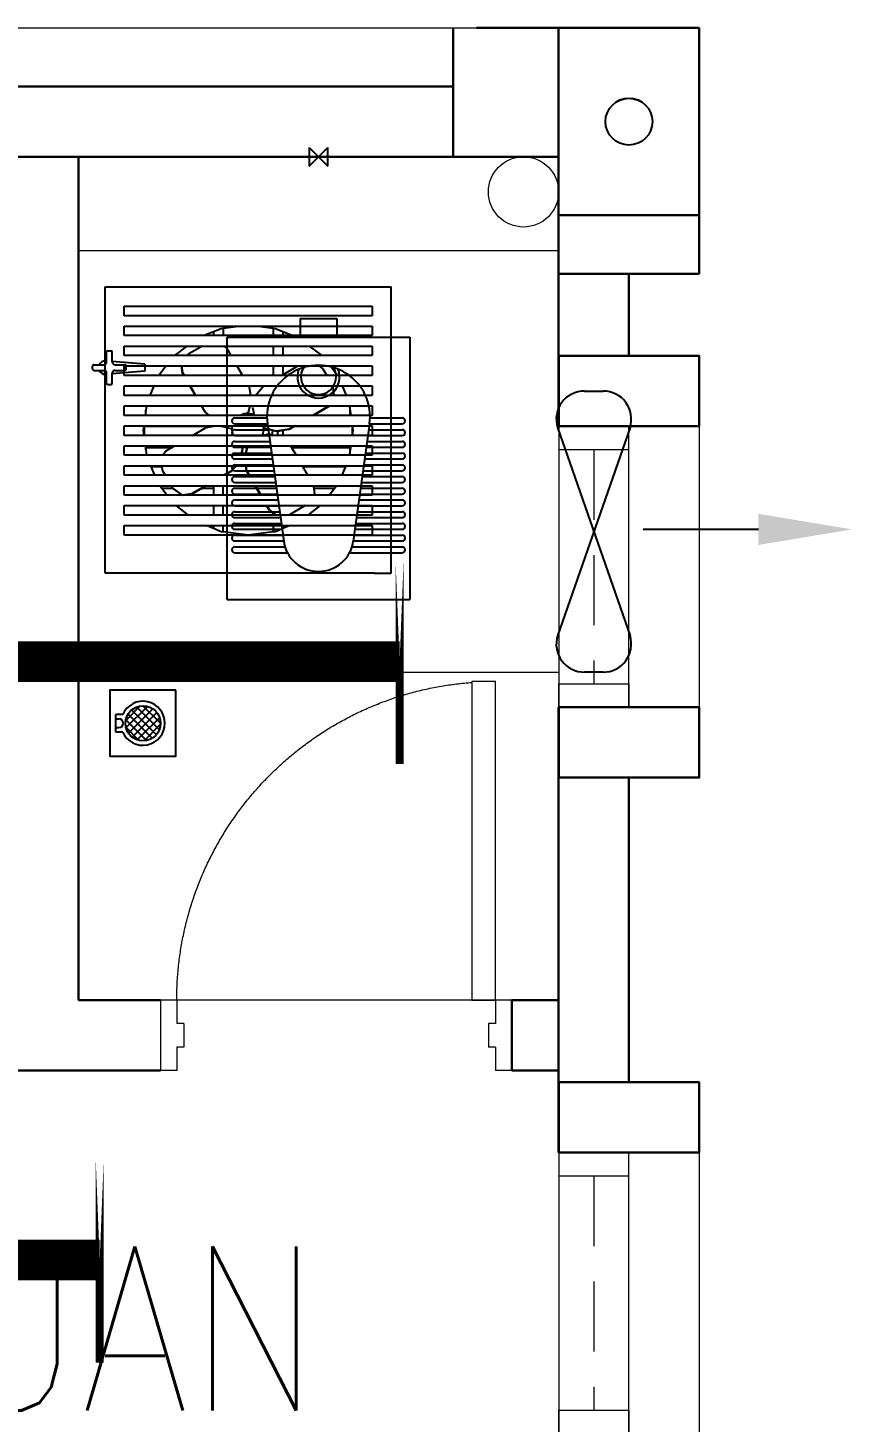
# Model space of a CAD drawing. Header units: inches. Extents: x -106504901 to 86801075, y -86378143 to 86869072.
# Drawn here: x 180608 to 182367, y 75115 to 78090 of the extents above; entities that cross this region are included whole.
import ezdxf
from ezdxf.enums import TextEntityAlignment as Align

# ---------------------------------------------------------------- set-up
doc = ezdxf.new("R2010")
doc.units = ezdxf.units.IN
doc.header["$MEASUREMENT"] = 0
doc.linetypes.add('DASHED', pattern=[19.05, 12.7, -6.35])
doc.linetypes.add('HIDDEN', pattern=[0.375, 0.25, -0.125])
doc.layers.get('0').update_dxf_attribs({"color": 255})
for name, color, linetype, lineweight in [('COLUMN', 8, 'Continuous', 30), ('DETAIL', 8, 'Continuous', 20), ('DOOR', 8, 'Continuous', 20), ('LW', 8, 'Continuous', 20), ('t3', 8, 'Continuous', 25), ('wall', 8, 'Continuous', 30), ('WIN', 8, 'Continuous', 18)]:
    doc.layers.add(name, color=color, linetype=linetype, lineweight=lineweight)
for name, color, linetype in [('DOWNPIPE', 8, 'Continuous'), ('E-LIGHT', 4, 'Continuous'), ('Edges', 7, 'Continuous'), ('FITTING', 40, 'Continuous'), ('FIXT', 8, 'Continuous'), ('LIGHT', 4, 'Continuous'), ('ORIGIN', 8, 'Continuous'), ('SAN', 8, 'Continuous'), ('SANITARY', 8, 'Continuous')]:
    doc.layers.add(name, color=color, linetype=linetype)
doc.styles.add('LAILA', font='romans.shx', dxfattribs={"width": 0.85, "height": 350})

# ---------------------------------------------------------------- blocks, each defined once
blk = doc.blocks.new('W22')
at = {"layer": 'LW', "color": 2}
blk.add_line((-2456199, -908620.8), (-2456199, -908020.8), dxfattribs=at)
at = {"layer": 'wall'}
for points in [[(-2456499, -908020.8), (-2456499, -907870.8), (-2456199, -907870.8), (-2456199, -908020.8)], [(-2456499, -908770.8), (-2456499, -908620.8), (-2456199, -908620.8), (-2456199, -908770.8)]]:
    blk.add_lwpolyline(points, close=True, dxfattribs=at)
at = {"layer": 'WIN', "linetype": 'HIDDEN', "ltscale": 600}
blk.add_line((-2456424, -908570.8), (-2456424, -908070.8), dxfattribs=at)
at = {"layer": 'WIN'}
blk.add_line((-2456499, -908570.8), (-2456349, -908570.8), dxfattribs=at)
blk.add_lwpolyline([(-2456349, -908020.8), (-2456349, -908620.8), (-2456499, -908620.8), (-2456499, -908020.8)], dxfattribs=at)
blk.add_lwpolyline([(-2456349, -908070.8), (-2456349, -908020.8), (-2456499, -908020.8), (-2456499, -908070.8)], close=True, dxfattribs=at)
blk = doc.blocks.new('*X38')
at = {"color": 0}
for p, q in [((89.8532, 61.1977), (89.9009, 61.2454)), ((89.8534, 61.2155), (89.8831, 61.2453)), ((89.8584, 61.1852), (89.9135, 61.2403)), ((89.9165, 61.1745), (89.8605, 61.2306)), ((89.8666, 61.1757), (89.9229, 61.2321)), ((89.9252, 61.1836), (89.8695, 61.2392)), ((89.8777, 61.1691), (89.9295, 61.221)), ((89.9308, 61.1956), (89.8815, 61.2449)), ((89.9319, 61.2122), (89.8981, 61.2459)), ((89.8892, 61.1665), (89.8524, 61.2033)), ((89.905, 61.1684), (89.8544, 61.219)), ((89.8926, 61.1664), (89.9323, 61.2061))]:
    blk.add_line(p, q, dxfattribs=at)
blk = doc.blocks.new('TAB')
at = {"layer": 'FIXT'}
for p, q in [((-70, 55), (-70, 20)), ((-55, 60), (-65, 60)), ((-50, 55), (-50, 20)), ((-186, 12.5), (-70, 22.2)), ((-186, -12.5), (-186, 12.5)), ((-120, 5), (-120, -5)), ((-80, 10), (-115, 10)), ((-50, 23.8), (-46, 24.2)), ((-5, 10), (-40, 10)), ((0, 5), (0, -5)), ((-186, -12.5), (-70, -22.2)), ((-80, -10), (-115, -10)), ((-70, -20), (-70, -55)), ((-50, -20), (-50, -55)), ((-50, -23.8), (-46, -24.2)), ((-5, -10), (-40, -10)), ((-55, -60), (-65, -60))]:
    blk.add_line(p, q, dxfattribs=at)
for centre, radius, start, end in [((-65, 55), 5, 90, 180), ((-55, 55), 5, 0, 90), ((-115, 5), 5, 90, 180), ((-80, 20), 10, 270, 0), ((-40, 20), 10, 180, 270), ((-46, 0), 24.2, 24.4433, 90), ((-5, 5), 5, 0, 90), ((-115, -5), 5, 180, 270), ((-80, -20), 10, 0, 90), ((-40, -20), 10, 90, 180), ((-46, 0), 24.2, 270, 335.5567), ((-5, -5), 5, 270, 0), ((-65, -55), 5, 180, 270), ((-55, -55), 5, 270, 0)]:
    blk.add_arc(centre, radius, start, end, dxfattribs=at)
blk = doc.blocks.new('TAP1-P')
at = {"layer": 'FIXT', "rotation": 90}
blk.add_blockref('TAB', (0, 0), dxfattribs=at)
blk = doc.blocks.new('TAP(C)')
at = {"layer": 'wall', "xscale": -0.599999999973992, "yscale": 0.5999999999767169, "zscale": 0.5999999999999999, "rotation": 269.9999000484524}
blk.add_blockref('TAP1-P', (0, 0), dxfattribs=at)
blk = doc.blocks.new('WC1')
at = {"layer": 'DETAIL', "color": 8}
for p, q in [((-2082463.4, -671462.8), (-2082463.4, -671852.8)), ((-2082463.4, -671462.8), (-2081903.4, -671462.8)), ((-2081903.4, -671462.8), (-2081903.4, -671852.8)), ((-2082363.4, -671479), (-2082363.4, -671591.5)), ((-2082350.9, -671479), (-2082350.9, -671586.3)), ((-2082338.4, -671479), (-2082338.4, -671583.5)), ((-2082325.9, -671479), (-2082325.9, -671581.7)), ((-2082313.4, -671479), (-2082313.4, -671580)), ((-2082300.9, -671479), (-2082300.9, -671578.3)), ((-2082288.4, -671479), (-2082288.4, -671576.5)), ((-2082275.9, -671479), (-2082275.9, -671574.8)), ((-2082263.4, -671479), (-2082263.4, -671573.1)), ((-2082250.9, -671479), (-2082250.9, -671571.3)), ((-2082238.4, -671479), (-2082238.4, -671569.6)), ((-2082225.9, -671479), (-2082225.9, -671567.9)), ((-2082213.4, -671479), (-2082213.4, -671566.1)), ((-2082200.9, -671479), (-2082200.9, -671564.4)), ((-2082188.4, -671479), (-2082188.4, -671562.7)), ((-2082175.9, -671479), (-2082175.9, -671561)), ((-2082163.4, -671479), (-2082163.4, -671559.2)), ((-2082150.9, -671479), (-2082150.9, -671557.5)), ((-2082138.4, -671479), (-2082138.4, -671555.8)), ((-2082125.9, -671479), (-2082125.9, -671554)), ((-2082113.4, -671479), (-2082113.4, -671552.3)), ((-2082100.9, -671479), (-2082100.9, -671550.6)), ((-2082088.4, -671479), (-2082088.4, -671548.8)), ((-2082075.9, -671479), (-2082075.9, -671547.8)), ((-2082088.5, -671548.8), (-2082338.7, -671583.5)), ((-2081863.4, -671618.8), (-2081903.4, -671618.8)), ((-2081863.4, -671618.8), (-2081863.4, -671696.8)), ((-2081863.4, -671696.8), (-2081903.4, -671696.8)), ((-2082363.4, -671724.1), (-2082363.4, -671836.5)), ((-2082350.9, -671729.3), (-2082350.9, -671836.5)), ((-2082088.5, -671766.8), (-2082338.7, -671732.1)), ((-2082338.4, -671732.1), (-2082338.4, -671836.5)), ((-2082325.9, -671733.9), (-2082325.9, -671836.5)), ((-2082313.4, -671735.6), (-2082313.4, -671836.5)), ((-2082300.9, -671737.3), (-2082300.9, -671836.5)), ((-2082288.4, -671739.1), (-2082288.4, -671836.5)), ((-2082275.9, -671740.8), (-2082275.9, -671836.5)), ((-2082263.4, -671742.5), (-2082263.4, -671836.5)), ((-2082250.9, -671744.3), (-2082250.9, -671836.5)), ((-2082238.4, -671746), (-2082238.4, -671836.5)), ((-2082225.9, -671747.7), (-2082225.9, -671836.5)), ((-2082213.4, -671749.5), (-2082213.4, -671836.5)), ((-2082200.9, -671751.2), (-2082200.9, -671836.5)), ((-2082188.4, -671752.9), (-2082188.4, -671836.5)), ((-2082175.9, -671754.6), (-2082175.9, -671836.5)), ((-2082163.4, -671756.4), (-2082163.4, -671836.5)), ((-2082150.9, -671758.1), (-2082150.9, -671836.5)), ((-2082138.4, -671759.8), (-2082138.4, -671836.5)), ((-2082125.9, -671761.6), (-2082125.9, -671836.5)), ((-2082113.4, -671763.3), (-2082113.4, -671836.5)), ((-2082100.9, -671765), (-2082100.9, -671836.5)), ((-2082088.4, -671766.8), (-2082088.4, -671836.5)), ((-2082075.9, -671767.8), (-2082075.9, -671836.5)), ((-2081903.4, -671852.8), (-2082463.4, -671852.8))]:
    blk.add_line(p, q, dxfattribs=at)
for centre, radius, start, end in [((-2082357.2, -671479), 6.25, 0, 180), ((-2082332.2, -671479), 6.25, 0, 180), ((-2082307.2, -671479), 6.25, 0, 180), ((-2082282.2, -671479), 6.25, 0, 180), ((-2082257.2, -671479), 6.25, 0, 180), ((-2082232.2, -671479), 6.25, 0, 180), ((-2082207.2, -671479), 6.25, 0, 180), ((-2082182.2, -671479), 6.25, 0, 180), ((-2082157.2, -671479), 6.25, 0, 180), ((-2082132.2, -671479), 6.25, 0, 180), ((-2082107.2, -671479), 6.25, 0, 180), ((-2082082.2, -671479), 6.25, 0, 180), ((-2082073.4, -671657.8), 110, 262.111, 97.889), ((-2082328.4, -671657.8), 75, 97.889, 262.111), ((-2081988.4, -671657.8), 45, 68.1271, 291.8729), ((-2081988.4, -671657.8), 37.5, 57.0356, 302.9644), ((-2082357.2, -671836.5), 6.25, 180, 0), ((-2082332.2, -671836.5), 6.25, 180, 0), ((-2082307.2, -671836.5), 6.25, 180, 0), ((-2082282.2, -671836.5), 6.25, 180, 0), ((-2082257.2, -671836.5), 6.25, 180, 0), ((-2082232.2, -671836.5), 6.25, 180, 0), ((-2082207.2, -671836.5), 6.25, 180, 0), ((-2082182.2, -671836.5), 6.25, 180, 0), ((-2082157.2, -671836.5), 6.25, 180, 0), ((-2082132.2, -671836.5), 6.25, 180, 0), ((-2082107.2, -671836.5), 6.25, 180, 0), ((-2082082.2, -671836.5), 6.25, 180, 0)]:
    blk.add_arc(centre, radius, start, end, dxfattribs=at)
at = {"layer": 'ORIGIN', "color": 8}
for p, q in [((-2081498.4, -671637.8), (-2081538.4, -671637.8)), ((-2081498.4, -671637.8), (-2081538.4, -671677.8)), ((-2081538.4, -671637.8), (-2081498.4, -671677.8)), ((-2081538.4, -671677.8), (-2081498.4, -671677.8))]:
    blk.add_line(p, q, dxfattribs=at)
blk = doc.blocks.new('Dp750')
at = {"layer": 'DOOR', "color": 1}
for p, q in [((0, 150), (0, 0)), ((0, 150), (0, 0)), ((750, 150), (750, 0)), ((750, 150), (750, 0))]:
    blk.add_line(p, q, dxfattribs=at)
at = {"layer": 'DOOR'}
for p, q in [((0, 150), (35, 150)), ((35, 150), (35, 100)), ((715, 150), (750, 150)), ((715, 150), (715, 100)), ((35, 100), (50, 100)), ((50, 100), (50, 50)), ((700, 100), (700, 50)), ((700, 100), (715, 100)), ((35, 50), (50, 50)), ((35, 50), (35, 0)), ((700, 50), (715, 50)), ((715, 50), (715, 0)), ((0, 0), (35, 0)), ((715, 0), (750, 0))]:
    blk.add_line(p, q, dxfattribs=at)
blk.add_lwpolyline([(35, 150), (35, 830), (85, 830), (85, 150)], close=True, dxfattribs=at)
at = {"layer": 'DOOR', "color": 9, "linetype": 'DASHED', "ltscale": 100}
blk.add_arc((35, 150), 680, 360, 85.7833, dxfattribs=at)
blk = doc.blocks.new('ZPO')
at = {"layer": 'ORIGIN'}
for p, q in [((-20, 20), (-20, -20)), ((-20, 20), (20, -20)), ((-20, -20), (20, 20)), ((20, -20), (20, 20))]:
    blk.add_line(p, q, dxfattribs=at)
blk = doc.blocks.new('*X40')
at = {"color": 0}
for p, q in [((89.8532, 61.1977), (89.9009, 61.2454)), ((89.8534, 61.2155), (89.8831, 61.2453)), ((89.8584, 61.1852), (89.9135, 61.2403)), ((89.9165, 61.1745), (89.8605, 61.2306)), ((89.8666, 61.1757), (89.9229, 61.2321)), ((89.9252, 61.1836), (89.8695, 61.2392)), ((89.8777, 61.1691), (89.9295, 61.221)), ((89.9308, 61.1956), (89.8815, 61.2449)), ((89.9319, 61.2122), (89.8981, 61.2459)), ((89.8892, 61.1665), (89.8524, 61.2033)), ((89.905, 61.1684), (89.8544, 61.219)), ((89.8926, 61.1664), (89.9323, 61.2061))]:
    blk.add_line(p, q, dxfattribs=at)
blk = doc.blocks.new('Ef')
at = {"layer": 'LIGHT', "color": 7}
blk.add_line((3.8, 348.3), (3.8, 102.4), dxfattribs=at)
at = {"layer": 'LIGHT'}
for p, q in [((-213.6, -80.3), (230.6, 74.4)), ((-213.6, 74.4), (230.6, -80.3)), ((-291.5, -23), (-291.5, 17.1)), ((308.5, 17.1), (308.5, -23))]:
    blk.add_line(p, q, dxfattribs=at)
for centre, start, end in [((-231.5, 17.1), 72.6318, 180), ((248.5, 17.1), 0, 107.3682), ((-231.5, -23), 180, 287.3682), ((248.5, -23), 252.6318, 0)]:
    blk.add_arc(centre, 60, start, end, dxfattribs=at)
at = {"layer": 'LIGHT', "color": 7}
blk.add_solid([(-29.5, 348.3), (37.1, 348.3), (3.8, 548.3)], dxfattribs=at)
blk = doc.blocks.new('Exhaust Fan 8-Inch fr')
at = {"layer": 'Edges'}
for p, q in [((-5.906, 7.267), (5.906, 7.267)), ((-5.906, -4.544), (-5.906, 7.267)), ((5.906, -4.544), (5.906, 7.267)), ((-5.118, 6.081), (-5.118, 6.475)), ((-5.118, 6.475), (5.118, 6.475)), ((5.118, 6.475), (5.118, 6.081)), ((5.118, 6.081), (-5.118, 6.081)), ((-5.118, 5.258), (-5.118, 5.651)), ((-5.118, 5.651), (-0.309, 5.651)), ((-1.813, 5.258), (-5.118, 5.258)), ((-1.427, 5.418), (-1.813, 5.258)), ((-1.427, 5.258), (-1.813, 5.258)), ((-1.121, 5.545), (-1.427, 5.418)), ((-1.427, 5.418), (-1.427, 5.258)), ((-1.034, 5.258), (-1.427, 5.258)), ((-1.034, 5.556), (-1.121, 5.545)), ((-0.309, 5.651), (-1.034, 5.556)), ((-1.034, 5.556), (-1.034, 5.258)), ((1.034, 5.258), (-1.034, 5.258)), ((-0.309, 5.651), (0.309, 5.651)), ((1.034, 5.556), (0.309, 5.651)), ((0.309, 5.651), (5.118, 5.651)), ((1.034, 5.556), (1.034, 5.258)), ((1.121, 5.545), (1.034, 5.556)), ((1.427, 5.258), (1.034, 5.258)), ((1.427, 5.418), (1.121, 5.545)), ((1.427, 5.418), (1.427, 5.258)), ((1.813, 5.258), (1.427, 5.418)), ((1.813, 5.258), (1.427, 5.258)), ((5.118, 5.258), (1.813, 5.258)), ((5.118, 5.651), (5.118, 5.258)), ((-5.118, 4.434), (-5.118, 4.828)), ((-5.118, 4.828), (-2.535, 4.828)), ((-2.535, 4.828), (-3.049, 4.434)), ((-2.535, 4.828), (-1.91, 4.828)), ((-2.452, 4.515), (-1.91, 4.828)), ((-1.91, 4.828), (-0.993, 4.828)), ((-0.902, 4.758), (-0.993, 4.828)), ((-0.993, 4.828), (1.034, 4.828)), ((-0.902, 4.758), (-0.715, 4.434)), ((1.034, 4.828), (1.034, 4.434)), ((1.034, 4.828), (1.427, 4.828)), ((1.427, 4.828), (1.427, 4.434)), ((1.427, 4.828), (2.535, 4.828)), ((3.049, 4.434), (2.535, 4.828)), ((2.535, 4.828), (5.118, 4.828)), ((5.118, 4.828), (5.118, 4.434)), ((-3.049, 4.434), (-5.118, 4.434)), ((-2.516, 4.434), (-3.049, 4.434)), ((-2.516, 4.434), (-2.464, 4.508)), ((-2.509, 4.434), (-2.516, 4.434)), ((-2.509, 4.434), (-2.452, 4.515)), ((-0.715, 4.434), (-2.509, 4.434)), ((-2.452, 4.515), (-2.464, 4.508)), ((1.034, 4.434), (-0.715, 4.434)), ((1.427, 4.434), (1.034, 4.434)), ((3.049, 4.434), (1.427, 4.434)), ((5.118, 4.434), (3.049, 4.434)), ((-5.118, 3.611), (-5.118, 4.004)), ((-5.118, 4.004), (-3.384, 4.004)), ((-3.686, 3.611), (-5.118, 3.611)), ((-3.384, 4.004), (-3.686, 3.611)), ((-2.652, 3.611), (-3.686, 3.611)), ((-3.384, 4.004), (-2.749, 4.004)), ((-2.711, 3.714), (-2.749, 4.004)), ((-2.749, 4.004), (-2.736, 4.004)), ((-2.699, 3.72), (-2.736, 4.004)), ((-2.736, 4.004), (-0.467, 4.004)), ((-2.699, 3.72), (-2.711, 3.714)), ((-2.652, 3.611), (-2.711, 3.714)), ((-2.636, 3.611), (-2.699, 3.72)), ((-2.636, 3.611), (-2.652, 3.611)), ((-0.24, 3.611), (-2.636, 3.611)), ((-0.467, 4.004), (-0.24, 3.611)), ((-0.467, 4.004), (1.034, 4.004)), ((1.034, 3.611), (-0.24, 3.611)), ((1.034, 4.004), (1.034, 3.611)), ((1.034, 4.004), (1.427, 4.004)), ((1.37, 3.611), (1.034, 3.611)), ((1.37, 3.611), (1.427, 3.644)), ((3.24, 3.611), (1.37, 3.611)), ((1.427, 4.004), (1.427, 3.644)), ((1.427, 3.644), (2.052, 4.004)), ((1.427, 4.004), (2.052, 4.004)), ((2.052, 4.004), (2.917, 4.004)), ((2.917, 4.004), (3.078, 3.892)), ((2.917, 4.004), (3.384, 4.004)), ((3.078, 3.892), (3.24, 3.611)), ((3.686, 3.611), (3.24, 3.611)), ((3.686, 3.611), (3.384, 4.004)), ((3.384, 4.004), (5.118, 4.004)), ((5.118, 3.611), (3.686, 3.611)), ((5.118, 4.004), (5.118, 3.611)), ((-5.118, 2.787), (-5.118, 3.181)), ((-5.118, 3.181), (-3.894, 3.181)), ((-3.894, 3.181), (-4.057, 2.787)), ((-3.894, 3.181), (-2.403, 3.181)), ((-2.176, 2.787), (-2.403, 3.181)), ((-2.403, 3.181), (-2.388, 3.181)), ((-2.16, 2.787), (-2.388, 3.181)), ((-2.388, 3.181), (0.009, 3.181)), ((0.009, 3.181), (0.04, 3.126)), ((0.009, 3.181), (0.639, 3.181)), ((0.04, 3.126), (0.098, 2.787)), ((0.639, 3.181), (0.313, 2.787)), ((0.639, 3.181), (3.488, 3.181)), ((3.488, 3.181), (3.505, 3.152)), ((3.488, 3.181), (3.894, 3.181)), ((3.537, 2.787), (3.505, 3.152)), ((3.505, 3.152), (3.512, 3.141)), ((3.543, 2.787), (3.512, 3.141)), ((4.057, 2.787), (3.894, 3.181)), ((3.894, 3.181), (5.118, 3.181)), ((5.118, 3.181), (5.118, 2.787)), ((-4.057, 2.787), (-5.118, 2.787)), ((-5.118, 1.964), (-5.118, 2.357)), ((-5.118, 2.357), (-4.2, 2.357)), ((-4.2, 2.357), (-4.224, 2.174)), ((-4.2, 2.357), (-1.928, 2.357)), ((-2.176, 2.787), (-4.057, 2.787)), ((-2.16, 2.787), (-2.176, 2.787)), ((0.098, 2.787), (-2.16, 2.787)), ((-1.769, 2.082), (-1.928, 2.357)), ((-1.928, 2.357), (-1.912, 2.357)), ((-1.757, 2.089), (-1.912, 2.357)), ((-1.912, 2.357), (0.067, 2.357)), ((0.067, 2.357), (-0.001, 2.105)), ((0.067, 2.357), (0.195, 2.357)), ((0.313, 2.787), (0.098, 2.787)), ((0.195, 2.357), (0.177, 2.292)), ((0.195, 2.357), (3.334, 2.357)), ((3.537, 2.787), (0.313, 2.787)), ((3.321, 2.341), (2.667, 1.964)), ((3.328, 2.33), (2.695, 1.964)), ((3.321, 2.341), (3.334, 2.357)), ((3.321, 2.341), (3.328, 2.33)), ((3.328, 2.33), (3.35, 2.357)), ((3.334, 2.357), (3.35, 2.357)), ((3.35, 2.357), (4.2, 2.357)), ((3.543, 2.787), (3.537, 2.787)), ((4.057, 2.787), (3.543, 2.787)), ((5.118, 2.787), (4.057, 2.787)), ((4.201, 2.343), (4.2, 2.357)), ((4.2, 2.357), (5.118, 2.357)), ((4.201, 2.343), (4.201, 2.334)), ((4.251, 1.964), (4.201, 2.334)), ((4.201, 2.334), (4.201, 1.964)), ((5.118, 2.357), (5.118, 1.964)), ((-4.251, 1.964), (-5.118, 1.964)), ((-4.224, 2.174), (-4.251, 1.964)), ((-4.224, 1.964), (-4.251, 1.964)), ((-4.224, 1.964), (-4.224, 2.174)), ((-1.626, 1.964), (-4.224, 1.964)), ((-1.757, 2.089), (-1.769, 2.082)), ((-1.769, 2.082), (-1.626, 1.964)), ((-1.757, 2.089), (-1.606, 1.964)), ((-1.606, 1.964), (-1.626, 1.964)), ((-0.349, 1.964), (-1.606, 1.964)), ((-0.349, 1.964), (-0.328, 1.979)), ((0.313, 1.964), (-0.349, 1.964)), ((-0.328, 1.979), (-0.169, 2.039)), ((-0.169, 2.039), (-0.052, 2.051)), ((-0.001, 2.105), (-0.052, 2.051)), ((-0.052, 2.051), (-0.001, 2.056)), ((-0.001, 2.056), (0.167, 2.029)), ((0.167, 2.029), (0.249, 1.993)), ((0.177, 2.292), (0.249, 1.993)), ((0.249, 1.993), (0.313, 1.964)), ((2.667, 1.964), (0.313, 1.964)), ((2.695, 1.964), (2.667, 1.964)), ((4.201, 1.964), (2.695, 1.964)), ((4.251, 1.964), (4.201, 1.964)), ((5.118, 1.964), (4.251, 1.964)), ((-5.118, 1.14), (-5.118, 1.534)), ((-5.118, 1.534), (-4.308, 1.534)), ((-4.308, 1.534), (-4.331, 1.361)), ((-4.331, 1.361), (-4.302, 1.14)), ((-4.308, 1.534), (-4.291, 1.534)), ((-4.291, 1.534), (-4.291, 1.14)), ((-4.291, 1.534), (-4.224, 1.534)), ((-4.224, 1.534), (-4.224, 1.515)), ((-4.224, 1.534), (-1.427, 1.534)), ((-4.224, 1.515), (-1.431, 1.515)), ((-2.3, 1.14), (-1.742, 1.462)), ((-1.742, 1.462), (-1.431, 1.515)), ((-1.431, 1.515), (-1.427, 1.516)), ((-1.427, 1.534), (-1.427, 1.516)), ((-1.427, 1.516), (-1.32, 1.534)), ((-1.427, 1.534), (-1.32, 1.534)), ((-1.32, 1.534), (-1.142, 1.534)), ((-1.142, 1.534), (-1.099, 1.522)), ((-1.142, 1.534), (-1.097, 1.534)), ((-1.097, 1.534), (-1.099, 1.522)), ((-1.099, 1.522), (-0.72, 1.422)), ((-1.097, 1.534), (-0.651, 1.534)), ((-0.72, 1.422), (-0.662, 1.366)), ((-0.668, 1.427), (-0.651, 1.534)), ((-0.662, 1.366), (-0.668, 1.427)), ((-0.651, 1.258), (-0.662, 1.366)), ((-0.651, 1.534), (0.614, 1.534)), ((-0.606, 1.14), (-0.651, 1.258)), ((0.602, 1.221), (0.566, 1.14)), ((0.629, 1.389), (0.602, 1.221)), ((0.614, 1.534), (0.619, 1.487)), ((0.614, 1.534), (1.923, 1.534)), ((0.668, 1.44), (0.619, 1.487)), ((0.619, 1.487), (0.62, 1.481)), ((0.675, 1.428), (0.62, 1.481)), ((0.62, 1.481), (0.629, 1.389)), ((0.839, 1.193), (0.621, 1.14)), ((1.159, 1.309), (0.668, 1.44)), ((0.668, 1.44), (0.675, 1.428)), ((1.019, 1.337), (0.675, 1.428)), ((0.994, 1.151), (0.839, 1.193)), ((0.994, 1.151), (1.019, 1.337)), ((1.166, 1.297), (1.019, 1.337)), ((1.69, 1.399), (1.159, 1.309)), ((1.159, 1.309), (1.166, 1.297)), ((1.223, 1.307), (1.166, 1.297)), ((1.223, 1.307), (1.201, 1.14)), ((1.427, 1.342), (1.223, 1.307)), ((1.697, 1.388), (1.427, 1.342)), ((1.427, 1.342), (1.427, 1.14)), ((1.923, 1.534), (1.69, 1.399)), ((1.69, 1.399), (1.697, 1.388)), ((1.917, 1.515), (1.697, 1.388)), ((1.95, 1.534), (1.917, 1.515)), ((1.917, 1.515), (4.201, 1.515)), ((1.923, 1.534), (1.95, 1.534)), ((1.95, 1.534), (4.201, 1.534)), ((4.201, 1.515), (4.201, 1.534)), ((4.201, 1.534), (4.291, 1.534)), ((4.291, 1.534), (4.291, 1.14)), ((4.291, 1.534), (4.308, 1.534)), ((4.302, 1.14), (4.331, 1.361)), ((4.331, 1.361), (4.308, 1.534)), ((4.308, 1.534), (5.118, 1.534)), ((5.118, 1.534), (5.118, 1.14)), ((-4.302, 1.14), (-5.118, 1.14)), ((-5.118, 0.317), (-5.118, 0.71)), ((-5.118, 0.71), (-4.245, 0.71)), ((-4.291, 1.14), (-4.302, 1.14)), ((-2.3, 1.14), (-4.291, 1.14)), ((-4.245, 0.71), (-4.224, 0.549)), ((-4.245, 0.71), (-3.044, 0.71)), ((-4.224, 0.646), (-3.156, 0.646)), ((-4.224, 0.549), (-4.224, 0.646)), ((-3.373, 0.52), (-3.156, 0.646)), ((-3.156, 0.646), (-3.044, 0.71)), ((-3.044, 0.71), (-0.263, 0.71)), ((-0.606, 1.14), (-2.3, 1.14)), ((0.566, 1.14), (-0.606, 1.14)), ((-0.229, 0.57), (-0.263, 0.71)), ((-0.263, 0.71), (-0.259, 0.71)), ((-0.222, 0.558), (-0.259, 0.71)), ((-0.259, 0.71), (-0.009, 0.71)), ((-0.117, 0.349), (-0.025, 0.694)), ((-0.115, 0.317), (-0.013, 0.701)), ((-0.025, 0.694), (-0.009, 0.71)), ((-0.013, 0.701), (-0.025, 0.694)), ((-0.013, 0.701), (-0.004, 0.71)), ((-0.009, 0.71), (-0.004, 0.71)), ((-0.004, 0.71), (1.747, 0.71)), ((0.621, 1.14), (0.566, 1.14)), ((1.033, 1.14), (0.621, 1.14)), ((1.033, 1.14), (0.994, 1.151)), ((1.201, 1.14), (1.033, 1.14)), ((1.427, 1.14), (1.201, 1.14)), ((4.291, 1.14), (1.427, 1.14)), ((1.747, 0.71), (1.785, 0.646)), ((1.747, 0.71), (4.245, 0.71)), ((1.785, 0.646), (4.201, 0.646)), ((1.785, 0.646), (1.975, 0.317)), ((4.201, 0.38), (4.245, 0.71)), ((4.201, 0.646), (4.201, 0.38)), ((4.245, 0.71), (5.118, 0.71)), ((4.302, 1.14), (4.291, 1.14)), ((5.118, 1.14), (4.302, 1.14)), ((5.118, 0.71), (5.118, 0.317)), ((-4.193, 0.317), (-5.118, 0.317)), ((-4.224, 0.549), (-4.193, 0.317)), ((-3.529, 0.317), (-4.193, 0.317)), ((-3.373, 0.52), (-3.529, 0.317)), ((-0.297, 0.317), (-3.529, 0.317)), ((-0.297, 0.317), (-0.229, 0.57)), ((-0.287, 0.317), (-0.297, 0.317)), ((-0.287, 0.317), (-0.273, 0.37)), ((-0.125, 0.317), (-0.287, 0.317)), ((-0.273, 0.37), (-0.222, 0.558)), ((-0.273, 0.37), (-0.117, 0.349)), ((-0.229, 0.57), (-0.222, 0.558)), ((-0.125, 0.317), (-0.117, 0.349)), ((-0.115, 0.317), (-0.125, 0.317)), ((1.975, 0.317), (-0.115, 0.317)), ((4.193, 0.317), (1.975, 0.317)), ((4.193, 0.317), (4.201, 0.38)), ((5.118, 0.317), (4.193, 0.317)), ((-5.118, -0.507), (-5.118, -0.113)), ((-5.118, -0.113), (-4.037, -0.113)), ((-3.874, -0.507), (-5.118, -0.507)), ((-4.037, -0.113), (-4.025, -0.142)), ((-4.037, -0.113), (-3.572, -0.113)), ((-4.025, -0.142), (-3.57, -0.142)), ((-4.025, -0.142), (-3.874, -0.507)), ((-3.432, -0.507), (-3.874, -0.507)), ((-3.572, -0.113), (-3.57, -0.142)), ((-3.572, -0.113), (-0.521, -0.113)), ((-3.57, -0.142), (-3.557, -0.291)), ((-3.557, -0.291), (-3.432, -0.507)), ((-1.002, -0.507), (-3.432, -0.507)), ((-0.704, -0.335), (-1.002, -0.507)), ((-0.975, -0.507), (-1.002, -0.507)), ((-0.698, -0.347), (-0.975, -0.507)), ((0.038, -0.507), (-0.975, -0.507)), ((-0.704, -0.335), (-0.521, -0.113)), ((-0.704, -0.335), (-0.698, -0.347)), ((-0.698, -0.347), (-0.504, -0.113)), ((-0.521, -0.113), (-0.504, -0.113)), ((-0.504, -0.113), (-0.102, -0.113)), ((-0.065, -0.327), (-0.102, -0.113)), ((-0.102, -0.113), (-0.089, -0.113)), ((-0.053, -0.32), (-0.089, -0.113)), ((-0.089, -0.113), (2.223, -0.113)), ((-0.053, -0.32), (-0.065, -0.327)), ((0.038, -0.507), (-0.065, -0.327)), ((0.054, -0.507), (-0.053, -0.32)), ((0.054, -0.507), (0.038, -0.507)), ((2.45, -0.507), (0.054, -0.507)), ((2.223, -0.113), (2.239, -0.142)), ((2.223, -0.113), (4.037, -0.113)), ((2.239, -0.142), (4.025, -0.142)), ((2.239, -0.142), (2.45, -0.507)), ((3.874, -0.507), (2.45, -0.507)), ((3.874, -0.507), (4.025, -0.142)), ((5.118, -0.507), (3.874, -0.507)), ((4.025, -0.142), (4.037, -0.113)), ((4.037, -0.113), (5.118, -0.113)), ((5.118, -0.113), (5.118, -0.507)), ((-5.118, -1.33), (-5.118, -0.937)), ((-5.118, -0.937), (-3.649, -0.937)), ((-3.649, -0.937), (-3.566, -1.044)), ((-3.649, -0.937), (-3.184, -0.937)), ((-3.566, -1.044), (-3.12, -1.044)), ((-3.566, -1.044), (-3.347, -1.33)), ((-3.13, -1.03), (-3.184, -0.937)), ((-3.184, -0.937), (-1.746, -0.937)), ((-2.708, -1.326), (-3.13, -1.03)), ((-3.13, -1.03), (-3.123, -1.042)), ((-3.12, -1.044), (-3.123, -1.042)), ((-2.711, -1.33), (-3.12, -1.044)), ((-1.746, -0.937), (-2.336, -1.277)), ((-1.905, -1.044), (-2.329, -1.289)), ((-1.719, -0.937), (-1.905, -1.044)), ((-1.905, -1.044), (-1.427, -1.044)), ((-1.746, -0.937), (-1.719, -0.937)), ((-1.719, -0.937), (-1.427, -0.937)), ((-1.427, -0.937), (-1.427, -1.044)), ((-1.427, -0.937), (-1.034, -0.937)), ((-1.427, -1.044), (-1.427, -1.33)), ((-1.034, -1.33), (-1.034, -0.937)), ((-1.034, -0.937), (0.286, -0.937)), ((0.514, -1.33), (0.286, -0.937)), ((0.286, -0.937), (0.302, -0.937)), ((0.53, -1.33), (0.302, -0.937)), ((0.302, -0.937), (2.688, -0.937)), ((2.688, -0.937), (2.703, -1.044)), ((2.688, -0.937), (3.649, -0.937)), ((2.703, -1.044), (3.566, -1.044)), ((2.703, -1.044), (2.734, -1.286)), ((3.347, -1.33), (3.566, -1.044)), ((3.566, -1.044), (3.649, -0.937)), ((3.649, -0.937), (5.118, -0.937)), ((5.118, -0.937), (5.118, -1.33)), ((-3.347, -1.33), (-5.118, -1.33)), ((-2.711, -1.33), (-3.347, -1.33)), ((-2.705, -1.33), (-2.711, -1.33)), ((-2.336, -1.277), (-2.708, -1.326)), ((-2.708, -1.326), (-2.705, -1.33)), ((-2.645, -1.33), (-2.705, -1.33)), ((-2.329, -1.289), (-2.645, -1.33)), ((-1.427, -1.33), (-2.645, -1.33)), ((-2.336, -1.277), (-2.329, -1.289)), ((-1.034, -1.33), (-1.427, -1.33)), ((0.514, -1.33), (-1.034, -1.33)), ((0.53, -1.33), (0.514, -1.33)), ((2.704, -1.33), (0.53, -1.33)), ((2.734, -1.286), (2.704, -1.33)), ((3.347, -1.33), (2.704, -1.33)), ((5.118, -1.33), (3.347, -1.33)), ((-5.118, -2.154), (-5.118, -1.76)), ((-5.118, -1.76), (-2.985, -1.76)), ((-2.472, -2.154), (-5.118, -2.154)), ((-2.985, -1.76), (-2.472, -2.154)), ((-2.985, -1.76), (-1.427, -1.76)), ((-1.427, -2.154), (-2.472, -2.154)), ((-1.427, -1.76), (-1.427, -2.154)), ((-1.427, -1.76), (-1.034, -1.76)), ((-1.034, -2.154), (-1.427, -2.154)), ((-1.034, -2.154), (-1.034, -1.76)), ((-1.034, -1.76), (0.762, -1.76)), ((1.034, -2.154), (-1.034, -2.154)), ((0.877, -1.959), (0.762, -1.76)), ((0.762, -1.76), (0.778, -1.76)), ((0.888, -1.952), (0.778, -1.76)), ((0.778, -1.76), (2.35, -1.76)), ((0.888, -1.952), (0.877, -1.959)), ((0.877, -1.959), (1.034, -2.079)), ((0.888, -1.952), (1.152, -2.154)), ((1.034, -2.079), (1.034, -2.154)), ((1.034, -2.079), (1.131, -2.154)), ((1.131, -2.154), (1.034, -2.154)), ((1.152, -2.154), (1.131, -2.154)), ((1.489, -2.154), (1.152, -2.154)), ((1.489, -2.154), (1.699, -2.135)), ((1.556, -2.154), (1.489, -2.154)), ((1.556, -2.154), (1.688, -2.142)), ((2.472, -2.154), (1.556, -2.154)), ((1.699, -2.135), (1.688, -2.142)), ((2.35, -1.76), (1.699, -2.135)), ((2.35, -1.76), (2.985, -1.76)), ((2.472, -2.154), (2.985, -1.76)), ((5.118, -2.154), (2.472, -2.154)), ((2.985, -1.76), (5.118, -1.76)), ((5.118, -1.76), (5.118, -2.154)), ((-5.118, -2.977), (-5.118, -2.583)), ((-5.118, -2.583), (-1.696, -2.583)), ((-1.696, -2.583), (-1.427, -2.695)), ((-1.696, -2.583), (-1.427, -2.583)), ((-1.427, -2.583), (-1.427, -2.695)), ((-1.427, -2.583), (-1.034, -2.583)), ((-1.427, -2.695), (-1.121, -2.822)), ((-1.121, -2.822), (-1.034, -2.833)), ((-1.034, -2.833), (-1.034, -2.583)), ((-1.034, -2.583), (1.034, -2.583)), ((-1.034, -2.833), (0, -2.969)), ((0, -2.969), (1.034, -2.833)), ((1.034, -2.583), (1.034, -2.833)), ((1.034, -2.583), (1.427, -2.583)), ((1.034, -2.833), (1.121, -2.822)), ((1.121, -2.822), (1.427, -2.695)), ((1.427, -2.583), (1.427, -2.695)), ((1.427, -2.695), (1.696, -2.583)), ((1.427, -2.583), (1.696, -2.583)), ((1.696, -2.583), (5.118, -2.583)), ((5.118, -2.583), (5.118, -2.977)), ((5.118, -2.977), (-5.118, -2.977)), ((5.21, -4.544), (-5.906, -4.544)), ((5.21, -4.544), (5.724, -4.544)), ((5.724, -4.544), (5.906, -4.544))]:
    blk.add_line(p, q, dxfattribs=at)
blk = doc.blocks.new('Exhaust Fan 15TGQZ')
at = {"xscale": 51.69785126039847, "yscale": 51.69785126039847, "zscale": 51.69785126039847}
blk.add_blockref('Exhaust Fan 8-Inch fr', (-310.2, -400.5), dxfattribs=at)

msp = doc.modelspace()

# ---------------------------------------------------------------- linework, layer by layer
at = {"layer": 'COLUMN'}
msp.add_lwpolyline([(182041, 78090.2), (181741, 78090.2), (181741, 77690.2), (182041, 77690.2)], close=True, dxfattribs=at)
at = {"layer": 'DOWNPIPE'}
for centre in [(181891, 77890.2), (181891, 77890.1)]:
    msp.add_circle(centre, 50, dxfattribs=at)
at = {"layer": 'FITTING', "color": 3, "const_width": 17.4}
for points in [[(181401.6, 76956.5), (181401.6, 76519.1)], [(180761.6, 75679.3), (180761.6, 75241.9)]]:
    msp.add_lwpolyline(points, close=True, dxfattribs=at)
at = {"layer": 'FITTING', "color": 3, "const_width": 86.8}
for points in [[(180360.2, 76737.8), (181401.6, 76737.8)], [(179720.2, 75460.6), (180761.6, 75460.6)]]:
    msp.add_lwpolyline(points, dxfattribs=at)
at = {"layer": 'LW'}
for p, q in [((180716, 77615.2), (181741, 77615.2)), ((180716, 77615.2), (181741, 77615.2)), ((180716, 76715.2), (181741, 76715.2)), ((180716, 76715.2), (181741, 76715.2)), ((181641, 76015.2), (180891, 76015.2)), ((181641, 76015.2), (180891, 76015.2))]:
    msp.add_line(p, q, dxfattribs=at)
msp.add_circle((181666, 77740.2), 75, dxfattribs=at)
msp.add_circle((181666, 77740.2), 75, dxfattribs=at)
at = {"layer": 'SAN'}
for p, q in [((181189.5, 77470.2), (181267.5, 77470.2)), ((181189.5, 77470.2), (181189.5, 77430.2)), ((181189.5, 77470.2), (181267.5, 77470.2)), ((181189.5, 77470.2), (181189.5, 77430.2)), ((181267.5, 77470.2), (181267.5, 77430.2)), ((181267.5, 77470.2), (181267.5, 77430.2)), ((181033.5, 77430.2), (181423.5, 77430.2)), ((181033.5, 76870.2), (181033.5, 77430.2)), ((181033.5, 77430.2), (181423.5, 77430.2)), ((181033.5, 76870.2), (181033.5, 77430.2)), ((181423.5, 77430.2), (181423.5, 76870.2)), ((181423.5, 77430.2), (181423.5, 76870.2)), ((181049.8, 77257.7), (181118.6, 77257.7)), ((181049.8, 77257.7), (181118.6, 77257.7)), ((181049.8, 77245.2), (181119.6, 77245.2)), ((181049.8, 77245.2), (181119.6, 77245.2)), ((181119.6, 77245.1), (181154.2, 76994.9)), ((181119.6, 77245.1), (181154.2, 76994.9)), ((181337.5, 77245.1), (181302.8, 76994.9)), ((181337.5, 77245.1), (181302.8, 76994.9)), ((181337.5, 77245.2), (181407.3, 77245.2)), ((181337.5, 77245.2), (181407.3, 77245.2)), ((181338.5, 77257.7), (181407.3, 77257.7)), ((181338.5, 77257.7), (181407.3, 77257.7)), ((181049.8, 77232.7), (181121.3, 77232.7)), ((181049.8, 77232.7), (181121.3, 77232.7)), ((181049.8, 77220.2), (181123, 77220.2)), ((181049.8, 77220.2), (181123, 77220.2)), ((181334, 77220.2), (181407.3, 77220.2)), ((181334, 77220.2), (181407.3, 77220.2)), ((181335.8, 77232.7), (181407.3, 77232.7)), ((181335.8, 77232.7), (181407.3, 77232.7)), ((181049.8, 77207.7), (181124.8, 77207.7)), ((181049.8, 77207.7), (181124.8, 77207.7)), ((181049.8, 77195.2), (181126.5, 77195.2)), ((181049.8, 77195.2), (181126.5, 77195.2)), ((181049.8, 77182.7), (181128.2, 77182.7)), ((181049.8, 77182.7), (181128.2, 77182.7)), ((181328.8, 77182.7), (181407.3, 77182.7)), ((181328.8, 77182.7), (181407.3, 77182.7)), ((181330.6, 77195.2), (181407.3, 77195.2)), ((181330.6, 77195.2), (181407.3, 77195.2)), ((181332.3, 77207.7), (181407.3, 77207.7)), ((181332.3, 77207.7), (181407.3, 77207.7)), ((181049.8, 77170.2), (181129.9, 77170.2)), ((181049.8, 77170.2), (181129.9, 77170.2)), ((181049.8, 77157.7), (181131.7, 77157.7)), ((181049.8, 77157.7), (181131.7, 77157.7)), ((181325.4, 77157.7), (181407.3, 77157.7)), ((181325.4, 77157.7), (181407.3, 77157.7)), ((181327.1, 77170.2), (181407.3, 77170.2)), ((181327.1, 77170.2), (181407.3, 77170.2)), ((181049.8, 77145.2), (181133.4, 77145.2)), ((181049.8, 77145.2), (181133.4, 77145.2)), ((181049.8, 77132.7), (181135.1, 77132.7)), ((181049.8, 77132.7), (181135.1, 77132.7)), ((181321.9, 77132.7), (181407.3, 77132.7)), ((181321.9, 77132.7), (181407.3, 77132.7)), ((181323.6, 77145.2), (181407.3, 77145.2)), ((181323.6, 77145.2), (181407.3, 77145.2)), ((181049.8, 77120.2), (181136.9, 77120.2)), ((181049.8, 77120.2), (181136.9, 77120.2)), ((181049.8, 77107.7), (181138.6, 77107.7)), ((181049.8, 77107.7), (181138.6, 77107.7)), ((181049.8, 77095.2), (181140.3, 77095.2)), ((181049.8, 77095.2), (181140.3, 77095.2)), ((181316.7, 77095.2), (181407.3, 77095.2)), ((181316.7, 77095.2), (181407.3, 77095.2)), ((181318.4, 77107.7), (181407.3, 77107.7)), ((181318.4, 77107.7), (181407.3, 77107.7)), ((181320.2, 77120.2), (181407.3, 77120.2)), ((181320.2, 77120.2), (181407.3, 77120.2)), ((181049.8, 77082.7), (181142.1, 77082.7)), ((181049.8, 77082.7), (181142.1, 77082.7)), ((181049.8, 77070.2), (181143.8, 77070.2)), ((181049.8, 77070.2), (181143.8, 77070.2)), ((181313.2, 77070.2), (181407.3, 77070.2)), ((181313.2, 77070.2), (181407.3, 77070.2)), ((181315, 77082.7), (181407.3, 77082.7)), ((181315, 77082.7), (181407.3, 77082.7)), ((181049.8, 77057.7), (181145.5, 77057.7)), ((181049.8, 77057.7), (181145.5, 77057.7)), ((181049.8, 77045.2), (181147.3, 77045.2)), ((181049.8, 77045.2), (181147.3, 77045.2)), ((181049.8, 77032.7), (181149, 77032.7)), ((181049.8, 77032.7), (181149, 77032.7)), ((181308.1, 77032.7), (181407.3, 77032.7)), ((181308.1, 77032.7), (181407.3, 77032.7)), ((181309.8, 77045.2), (181407.3, 77045.2)), ((181309.8, 77045.2), (181407.3, 77045.2)), ((181311.5, 77057.7), (181407.3, 77057.7)), ((181311.5, 77057.7), (181407.3, 77057.7)), ((181049.8, 77020.2), (181150.7, 77020.2)), ((181049.8, 77020.2), (181150.7, 77020.2)), ((181049.8, 77007.7), (181152.5, 77007.7)), ((181049.8, 77007.7), (181152.5, 77007.7)), ((181304.6, 77007.7), (181407.3, 77007.7)), ((181304.6, 77007.7), (181407.3, 77007.7)), ((181306.3, 77020.2), (181407.3, 77020.2)), ((181306.3, 77020.2), (181407.3, 77020.2)), ((181049.8, 76995.2), (181154.2, 76995.2)), ((181049.8, 76995.2), (181154.2, 76995.2)), ((181049.8, 76982.7), (181157, 76982.7)), ((181049.8, 76982.7), (181157, 76982.7)), ((181300.1, 76982.7), (181407.3, 76982.7)), ((181300.1, 76982.7), (181407.3, 76982.7)), ((181302.9, 76995.2), (181407.3, 76995.2)), ((181302.9, 76995.2), (181407.3, 76995.2)), ((181049.8, 76970.2), (181162.2, 76970.2)), ((181049.8, 76970.2), (181162.2, 76970.2)), ((181294.9, 76970.2), (181407.3, 76970.2)), ((181294.9, 76970.2), (181407.3, 76970.2)), ((181033.5, 76870.2), (181423.5, 76870.2)), ((181033.5, 76870.2), (181423.5, 76870.2)), ((180795.7, 76587.5), (180795.7, 76625)), ((180810.8, 76625), (180795.7, 76625)), ((180795.7, 76587.5), (180795.7, 76625)), ((180810.8, 76625), (180795.7, 76625)), ((180795.7, 76615.6), (180802.6, 76615.6)), ((180795.7, 76615.6), (180802.6, 76615.6)), ((180795.7, 76596.8), (180802.6, 76596.8)), ((180795.7, 76596.8), (180802.6, 76596.8)), ((180810.8, 76587.5), (180795.7, 76587.5)), ((180810.8, 76587.5), (180795.7, 76587.5))]:
    msp.add_line(p, q, dxfattribs=at)
msp.add_lwpolyline([(180924.1, 76676.5), (180783.5, 76676.5), (180783.5, 76535.9), (180924.1, 76535.9)], close=True, dxfattribs=at)
msp.add_lwpolyline([(180924.1, 76676.5), (180783.5, 76676.5), (180783.5, 76535.9), (180924.1, 76535.9)], close=True, dxfattribs=at)
msp.add_circle((180853.8, 76606.2), 37.5, dxfattribs=at)
msp.add_circle((180853.8, 76606.2), 37.5, dxfattribs=at)
for centre, radius, start, end in [((181228.5, 77260.2), 110, 352.111, 187.889), ((181228.5, 77260.2), 110, 352.111, 187.889), ((181228.5, 77345.2), 45, 158.1271, 21.8729), ((181228.5, 77345.2), 45, 158.1271, 21.8729), ((181228.5, 77345.2), 37.5, 147.0356, 32.9644), ((181228.5, 77345.2), 37.5, 147.0356, 32.9644), ((181049.8, 77251.4), 6.25, 90, 270), ((181049.8, 77251.4), 6.25, 90, 270), ((181407.3, 77251.4), 6.25, 270, 90), ((181407.3, 77251.4), 6.25, 270, 90), ((181049.8, 77226.4), 6.25, 90, 270), ((181049.8, 77226.4), 6.25, 90, 270), ((181407.3, 77226.4), 6.25, 270, 90), ((181407.3, 77226.4), 6.25, 270, 90), ((181049.8, 77201.4), 6.25, 90, 270), ((181049.8, 77201.4), 6.25, 90, 270), ((181049.8, 77176.4), 6.25, 90, 270), ((181049.8, 77176.4), 6.25, 90, 270), ((181407.3, 77201.4), 6.25, 270, 90), ((181407.3, 77201.4), 6.25, 270, 90), ((181407.3, 77176.4), 6.25, 270, 90), ((181407.3, 77176.4), 6.25, 270, 90), ((181049.8, 77151.4), 6.25, 90, 270), ((181049.8, 77151.4), 6.25, 90, 270), ((181407.3, 77151.4), 6.25, 270, 90), ((181407.3, 77151.4), 6.25, 270, 90), ((181049.8, 77126.4), 6.25, 90, 270), ((181049.8, 77126.4), 6.25, 90, 270), ((181407.3, 77126.4), 6.25, 270, 90), ((181407.3, 77126.4), 6.25, 270, 90), ((181049.8, 77101.4), 6.25, 90, 270), ((181049.8, 77101.4), 6.25, 90, 270), ((181407.3, 77101.4), 6.25, 270, 90), ((181407.3, 77101.4), 6.25, 270, 90), ((181049.8, 77076.4), 6.25, 90, 270), ((181049.8, 77076.4), 6.25, 90, 270), ((181407.3, 77076.4), 6.25, 270, 90), ((181407.3, 77076.4), 6.25, 270, 90), ((181049.8, 77051.4), 6.25, 90, 270), ((181049.8, 77051.4), 6.25, 90, 270), ((181049.8, 77026.4), 6.25, 90, 270), ((181049.8, 77026.4), 6.25, 90, 270), ((181407.3, 77051.4), 6.25, 270, 90), ((181407.3, 77051.4), 6.25, 270, 90), ((181407.3, 77026.4), 6.25, 270, 90), ((181407.3, 77026.4), 6.25, 270, 90), ((181049.8, 77001.4), 6.25, 90, 270), ((181049.8, 77001.4), 6.25, 90, 270), ((181407.3, 77001.4), 6.25, 270, 90), ((181407.3, 77001.4), 6.25, 270, 90), ((181049.8, 76976.4), 6.25, 90, 270), ((181049.8, 76976.4), 6.25, 90, 270), ((181228.5, 77005.2), 75, 187.889, 352.111), ((181228.5, 77005.2), 75, 187.889, 352.111), ((181407.3, 76976.4), 6.25, 270, 90), ((181407.3, 76976.4), 6.25, 270, 90), ((180853.8, 76606.2), 46.9, 203.5783, 156.4219), ((180853.8, 76606.2), 46.9, 203.5783, 156.4219), ((180802.6, 76606.2), 9.38, 270.0001, 90.0001), ((180802.6, 76606.2), 9.38, 270.0001, 90.0001)]:
    msp.add_arc(centre, radius, start, end, dxfattribs=at)
at = {"layer": 'wall'}
for p, q in [((181516, 77815.2), (181516, 78090.2)), ((182041, 78090.2), (181566, 78090.2)), ((181516, 77965.2), (178991, 77965.2)), ((181516, 77965.2), (178991, 77965.2)), ((181741, 77815.2), (174316, 77815.2)), ((181741, 77815.2), (174316, 77815.2)), ((180716, 76015.2), (180716, 77815.2)), ((180716, 76015.2), (180716, 77815.2)), ((181741, 77240.1), (181741, 77690.2)), ((181741, 77240.1), (181741, 77690.1)), ((182041, 77690.2), (182041, 77565.2)), ((182041, 77690.1), (182041, 77565.2)), ((181741, 77565.2), (182041, 77565.2)), ((181741, 77565.2), (182041, 77565.2)), ((181891, 77390.1), (181891, 77565.2)), ((181891, 77390.1), (181891, 77565.2)), ((181741, 75690.2), (181741, 76640.1)), ((181741, 75690.2), (181741, 76640.1)), ((181891, 75840.2), (181891, 76490.1)), ((181891, 75840.2), (181891, 76490.1)), ((180716, 76015.2), (180891, 76015.2)), ((180716, 76015.2), (180891, 76015.2)), ((181641, 75865.2), (181641, 76015.2)), ((181641, 76015.2), (181741, 76015.2)), ((181641, 75865.2), (181641, 76015.2)), ((181641, 76015.2), (181741, 76015.2)), ((180466, 75865.2), (180891, 75865.2)), ((180466, 75865.2), (180891, 75865.2)), ((181641, 75865.2), (181741, 75865.2)), ((181641, 75865.2), (181741, 75865.2))]:
    msp.add_line(p, q, dxfattribs=at)
at = {"layer": 'WIN'}
msp.add_line((178991, 78090.2), (181566, 78090.2), dxfattribs=at)

# ---------------------------------------------------------------- block references
msp.add_blockref('Exhaust Fan 15TGQZ', (181388.7, 77562.1))
at = {"layer": 'DOOR', "xscale": -1}
msp.add_blockref('Dp750', (181641, 75865.2), dxfattribs=at)
msp.add_blockref('Dp750', (181641, 75865.2), dxfattribs=at)
at = {"layer": 'E-LIGHT', "rotation": 270}
msp.add_blockref('Ef', (181819, 77023.7), dxfattribs=at)
at = {"layer": 'SAN'}
msp.add_blockref('ZPO', (181228.5, 77815.2), dxfattribs=at)
msp.add_blockref('ZPO', (181228.5, 77815.2), dxfattribs=at)
at = {"layer": 'SAN', "extrusion": (0, 0, -1), "xscale": -937.4999999997331, "yscale": 937.5, "zscale": -937.4999999997331, "rotation": 269.9998798480933}
for name in ['*X38', '*X40']:
    msp.add_blockref(name, (-238234.7, -7667.7), dxfattribs=at)
at = {"layer": 'SANITARY', "rotation": 90}
msp.add_blockref('WC1', (-490429.3, 2159333.6), dxfattribs=at)
msp.add_blockref('WC1', (-490429.3, 2159333.6), dxfattribs=at)
at = {"layer": 'SANITARY', "xscale": -1}
msp.add_blockref('TAP(C)', (180746.4, 77365.2), dxfattribs=at)
msp.add_blockref('TAP(C)', (180746.4, 77365.2), dxfattribs=at)
at = {"layer": 'WIN', "xscale": -1, "rotation": 180}
for p in [(2638240.1, -831380.6), (2638240.1, -831380.6), (2638240.1, -832930.6), (2638240.1, -832930.6)]:
    msp.add_blockref('W22', p, dxfattribs=at)

# ---------------------------------------------------------------- texts
at = {"layer": 't3', "style": 'LAILA', "width": 0.85}
msp.add_text('PEREMPUAN', height=350, dxfattribs=at).set_placement((178847.8, 75489.4), align=Align.TOP_LEFT)

doc.saveas('drawing.dxf')
